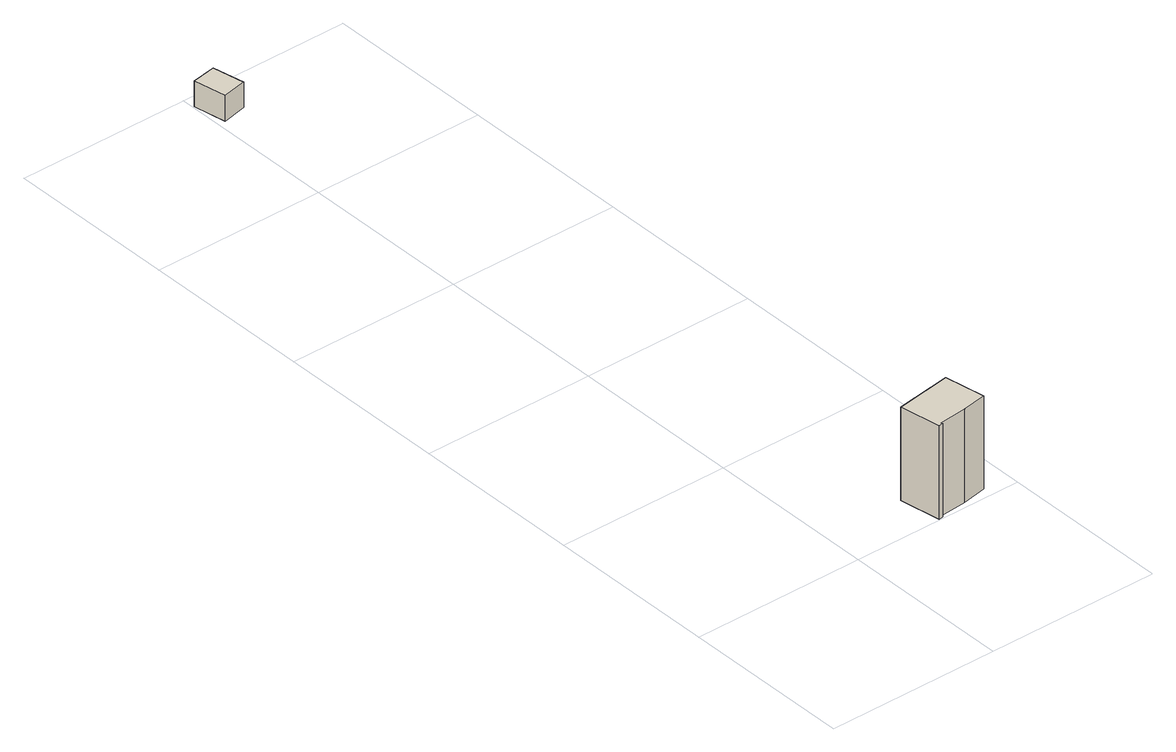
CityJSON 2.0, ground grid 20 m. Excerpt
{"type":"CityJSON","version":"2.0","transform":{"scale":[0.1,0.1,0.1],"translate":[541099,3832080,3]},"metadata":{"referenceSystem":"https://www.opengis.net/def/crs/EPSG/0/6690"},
"CityObjects":{
"building1":{"type":"Building","attributes":{"計測周辺長":22.77,"1/2500図郭":84,"区名":"大正区","町丁目名称":"船町２丁目","街区番号":1,"class":"3001","usage":"441","measuredHeight":10.9,"storeysAboveGround":2,"BuildingDetailAttribute.buildingRoofEdgeArea":31.63,"BuildingDetailAttribute.buildingStructureType":"610","BuildingDetailAttribute.buildingStructureOrgType":"2","BuildingDetailAttribute.detailedUsage":"1520","BuildingDetailAttribute.specifiedBuildingCoverageRate":0.6,"BuildingDetailAttribute.surveyYear":2017,"BuildingTsunamiRiskAttribute.description":"1","BuildingTsunamiRiskAttribute.rank":"2","BuildingTsunamiRiskAttribute.depth":0.84,"BuildingHighTideRiskAttribute.description":"1","BuildingHighTideRiskAttribute.rank":"3","BuildingHighTideRiskAttribute.depth":3.42,"BuildingIDAttribute.prefecture":"27","BuildingIDAttribute.city":"27108"},"geometry":[{"type":"Solid","lod":"1","boundaries":[[[[0,1,2,3,4,5,6]],[[5,7,8,6]],[[4,9,7,5]],[[3,10,9,4]],[[2,11,10,3]],[[1,12,11,2]],[[0,13,12,1]],[[6,8,13,0]],[[7,9,10,11,12,13,8]]]]}]},
"building2":{"type":"Building","attributes":{"class":"3001","measuredHeight":3,"BuildingDetailAttribute.specifiedBuildingCoverageRate":0.6,"BuildingDetailAttribute.surveyYear":2017,"BuildingTsunamiRiskAttribute.description":"1","BuildingTsunamiRiskAttribute.rank":"1","BuildingTsunamiRiskAttribute.depth":0.44,"BuildingHighTideRiskAttribute.description":"1","BuildingHighTideRiskAttribute.rank":"3","BuildingHighTideRiskAttribute.depth":3.04,"BuildingIDAttribute.prefecture":"27","BuildingIDAttribute.city":"27108"},"geometry":[{"type":"Solid","lod":"1","boundaries":[[[[14,15,16,17]],[[16,18,19,17]],[[15,20,18,16]],[[14,21,20,15]],[[17,19,21,14]],[[18,20,21,19]]]]}]}
},
"vertices":[
[108,4,1],[108,2,1],[103,1,1],[95,49,1],[160,59,1],[168,12,1],[140,7,1],[168,12,110],[140,7,110],[160,59,110],[95,49,110],[103,1,110],[108,2,110],[108,4,110],
[1,985,2],[29,990,2],[36,953,2],[8,947,2],[36,953,32],[8,947,32],[29,990,32],[1,985,32]
]}
